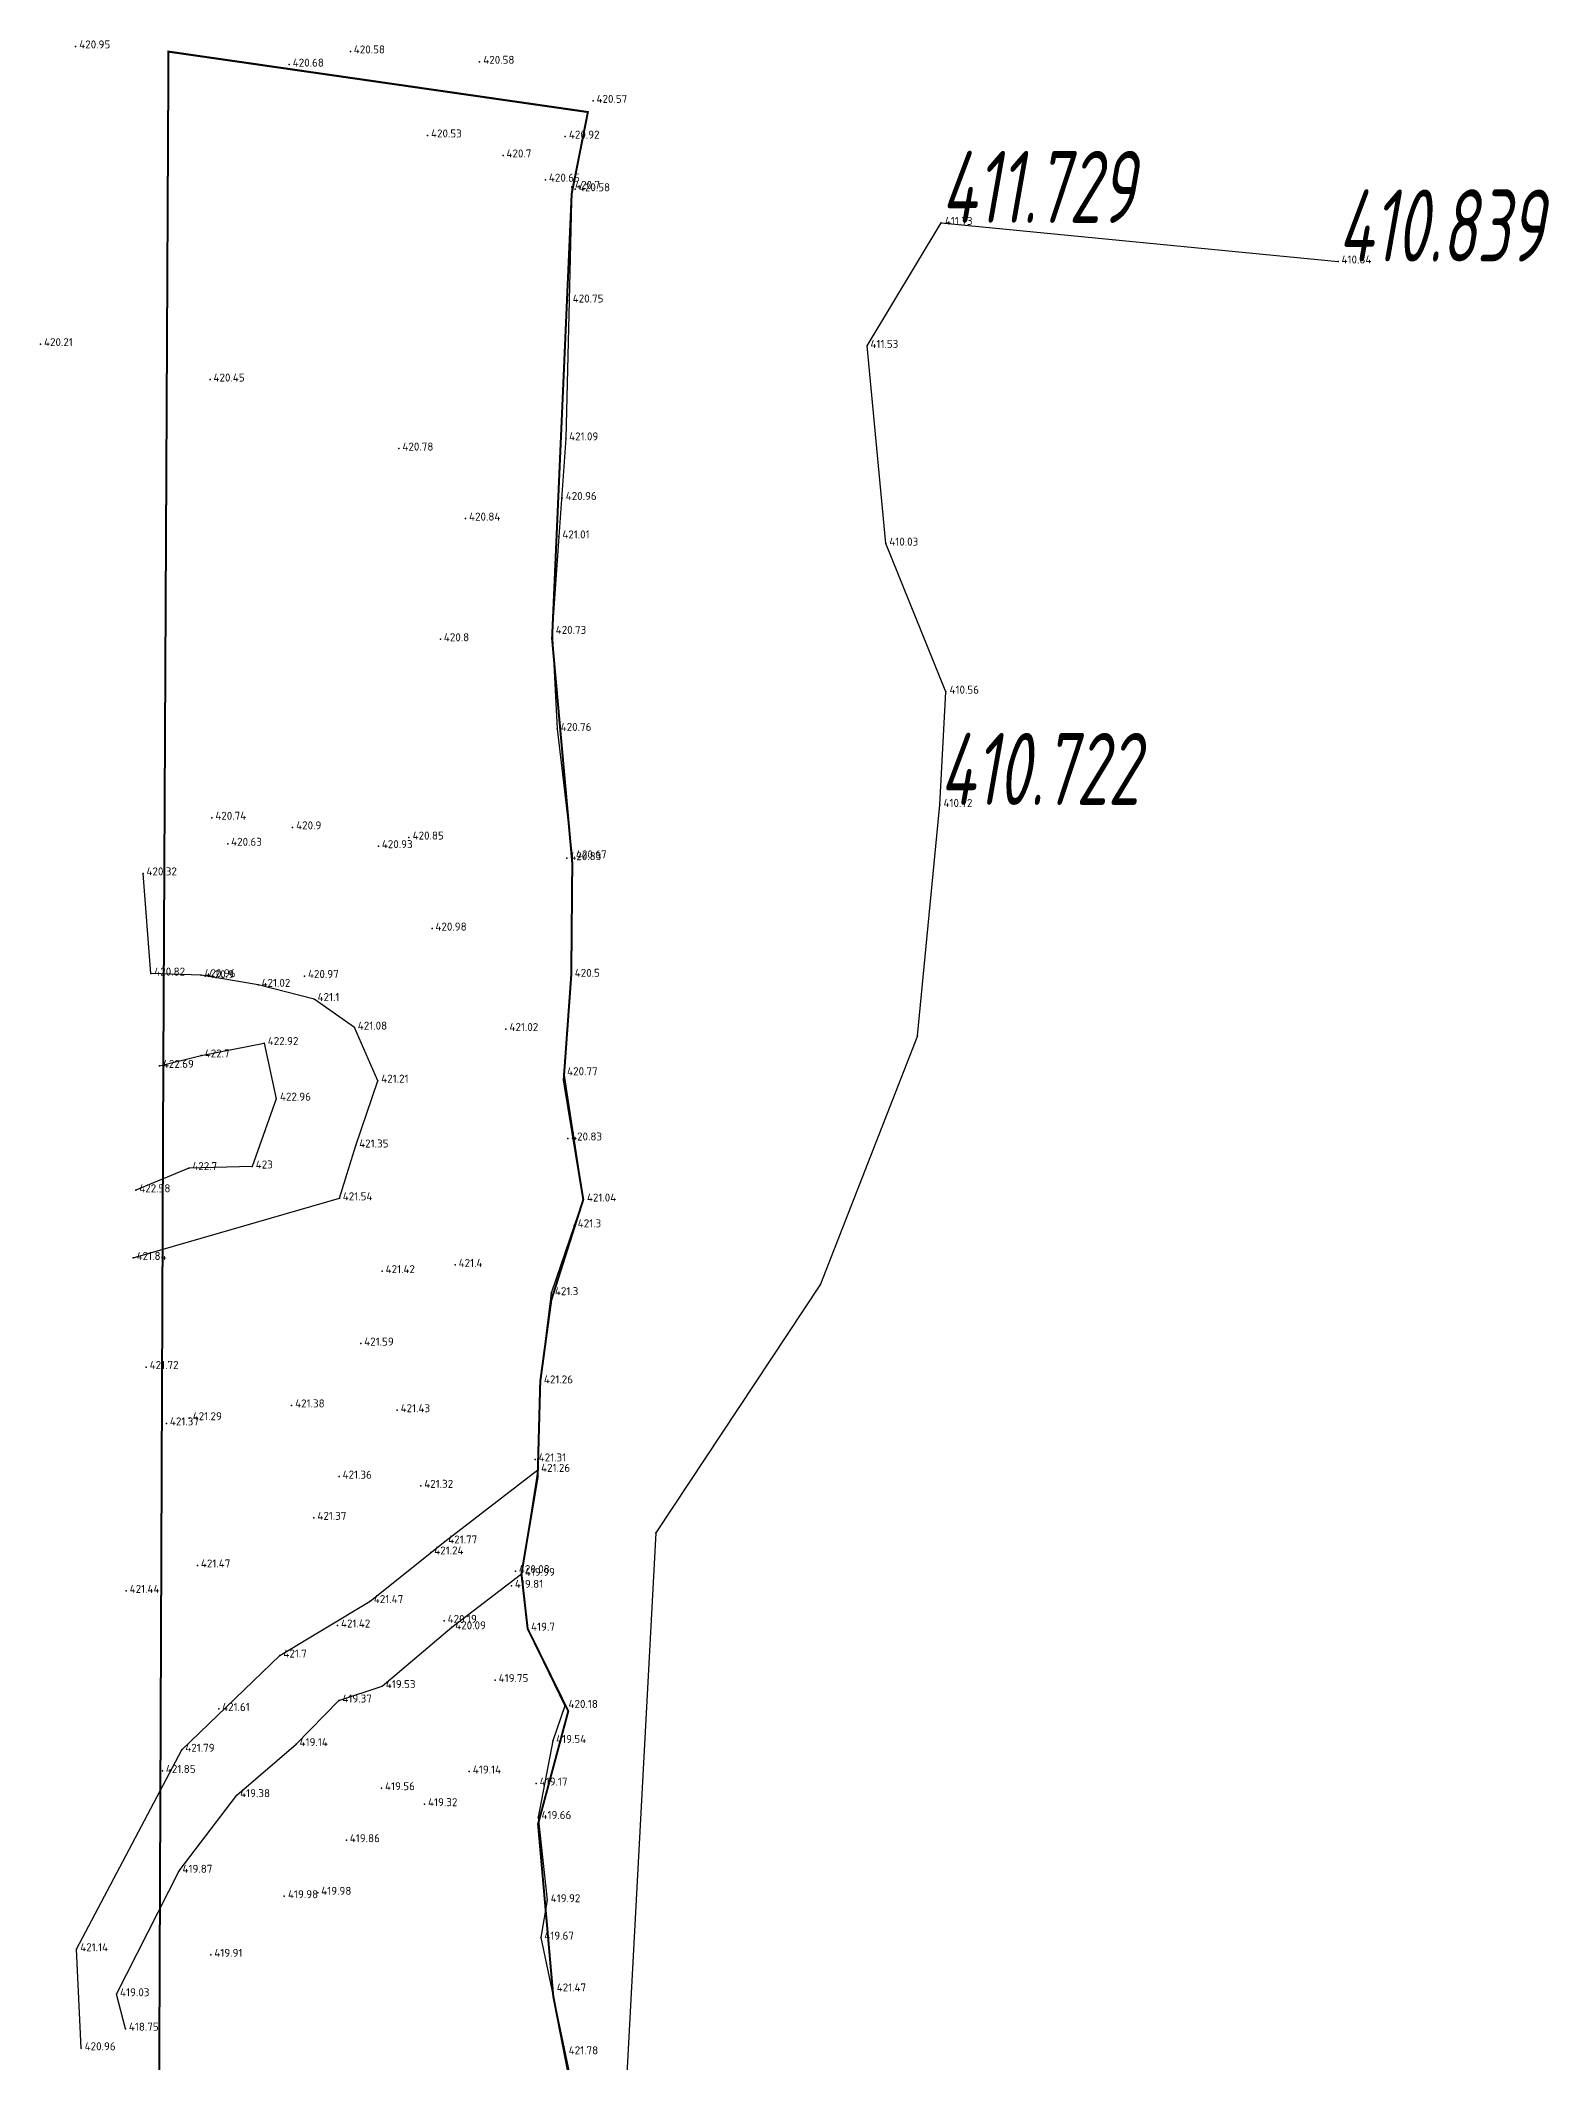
# Model space of a CAD drawing. Header units: millimetres. Extents: x 1183 to 1267, y 256 to 443.
# Drawn here: x 1184.2 to 1259.6, y 341.9 to 442.9 of the extents above; entities that cross this region are included whole.
import ezdxf

# ---------------------------------------------------------------- set-up
doc = ezdxf.new("R2010")
doc.units = ezdxf.units.MM
for name, color, linetype in [('блок 66 вар 2', 7, 'Continuous'), ('Горизонт +410', 7, 'Continuous'), ('Отвал вскрышных пород', 7, 'Continuous'), ('Отметка', 7, 'Continuous')]:
    doc.layers.add(name, color=color, linetype=linetype)
doc.styles.add('eskd', font='ESKD1.shx', dxfattribs={"width": 1.2, "oblique": 15})
doc.styles.add('СПДС', font='isocpeur.ttf')

msp = doc.modelspace()

# ---------------------------------------------------------------- linework, layer by layer
at = {"layer": 'блок 66 вар 2', "color": 1, "linetype": 'ByBlock', "const_width": 0.1, "elevation": 419.85}
msp.add_lwpolyline([(1190.13, 339.2), (1190.34, 391.05), (1190.6, 442.36), (1211.56, 439.34), (1210.75, 435.26), (1209.77, 413.02), (1210.78, 401.8), (1210.73, 396.22), (1210.35, 390.96), (1211.33, 384.99), (1209.73, 379.96), (1209.18, 375.9), (1209.05, 371.13), (1208.24, 366.28), (1208.55, 363.54), (1210.58, 359.42), (1209.07, 353.78), (1209.83, 345.17), (1210.92, 339.59)], dxfattribs=at)
at = {"layer": 'Горизонт +410'}
for points in [[(1210.75, 435.6, 420.7), (1210.63, 429.92, 420.75), (1210.45, 423.03, 421.09), (1210.11, 418.13, 421.01), (1209.77, 413.36, 420.73), (1210.03, 408.51, 420.76), (1210.78, 402.14, 420.67), (1210.73, 396.22, 420.5), (1210.35, 391.3, 420.77), (1211.33, 384.99, 421.04), (1209.73, 380.31, 421.3), (1209.18, 375.9, 421.26), (1209.05, 371.48, 421.26), (1208.24, 366.28, 419.99), (1208.55, 363.54, 419.7), (1210.41, 359.68, 420.18), (1209.8, 357.93, 419.54), (1209.07, 354.13, 419.66), (1209.53, 349.97, 419.92), (1209.21, 348.1, 419.67), (1210.92, 339.94, 420.29)], [(1228.03, 393.17, 410.4), (1229.15, 404.71, 410.72), (1229.45, 410.37, 410.56), (1226.45, 417.77, 410.03), (1225.51, 427.65, 411.53), (1229.22, 433.8, 411.73)], [(1229.22, 433.8, 411.73), (1249.05, 431.87, 410.84)], [(1199.14, 385.05, 421.54), (1199.96, 387.69, 421.35), (1201.06, 390.93, 421.21), (1199.89, 393.58, 421.08), (1197.88, 395.01, 421.1), (1195.08, 395.72, 421.02), (1192.23, 396.2, 420.96), (1189.72, 396.28, 420.82), (1189.33, 401.29, 420.32)], [(1190.15, 391.67, 422.69), (1192.24, 392.19, 422.7), (1195.38, 392.81, 422.92), (1195.99, 390.03, 422.96), (1194.78, 386.64, 423), (1191.62, 386.56, 422.7), (1188.97, 385.45, 422.57)], [(1204.41, 367.9, 421.77), (1209.05, 371.48, 421.26)], [(1191.27, 357.49, 421.79), (1196.16, 362.2, 421.7), (1200.68, 364.92, 421.47), (1204.41, 367.9, 421.77)], [(1188.45, 343.55, 418.75), (1188.01, 345.27, 419.03), (1191.13, 351.44, 419.87), (1194.01, 355.22, 419.38), (1196.98, 357.77, 419.14), (1199.12, 359.95, 419.37), (1201.28, 360.67, 419.53), (1204.76, 363.61, 420.09), (1208.24, 366.28, 419.99)], [(1186.01, 347.52, 421.14), (1191.27, 357.49, 421.79)], [(1186.24, 342.57, 420.96), (1186.01, 347.52, 421.14)]]:
    msp.add_polyline3d(points, dxfattribs=at)
at = {"layer": 'Горизонт +410', "color": 7}
msp.add_polyline3d([(1228.03, 393.17, 410.4), (1223.18, 380.76, 410.51), (1214.96, 368.33, 411.46), (1213.17, 335.07, 411.95), (1229.41, 333.66, 410.92)], dxfattribs=at)
for p in [(1228.03, 393.17, 410.4), (1223.18, 380.76, 410.51), (1214.96, 368.33, 411.46)]:
    msp.add_point(p, dxfattribs=at)
at = {"layer": 'Отвал вскрышных пород'}
msp.add_polyline3d([(1188.83, 382.07, 421.84), (1199.14, 385.05, 421.54)], dxfattribs=at)
at = {"layer": 'Отметка', "color": 1}
for p in [(1185.96, 442.62, 420.95), (1196.64, 441.71, 420.68), (1199.69, 442.37, 420.58), (1206.15, 441.85, 420.58), (1211.82, 439.9, 420.57), (1203.55, 438.17, 420.53), (1210.43, 438.11, 420.92), (1207.32, 437.17, 420.7), (1209.44, 435.96, 420.65), (1210.75, 435.6, 420.7), (1210.93, 435.48, 420.58), (1229.22, 433.8, 411.73), (1249.05, 431.87, 410.84), (1210.63, 429.92, 420.75), (1184.2, 427.74, 420.21), (1225.51, 427.65, 411.53), (1192.68, 425.97, 420.45), (1202.11, 422.52, 420.78), (1210.45, 423.03, 421.09), (1210.28, 420.05, 420.96), (1205.45, 419.02, 420.84), (1210.11, 418.13, 421.01), (1226.45, 417.77, 410.03), (1209.77, 413.36, 420.73), (1204.19, 412.99, 420.8), (1229.45, 410.37, 410.56), (1210.03, 408.51, 420.76), (1229.15, 404.71, 410.72), (1192.77, 404.07, 420.74), (1196.8, 403.59, 420.9), (1193.56, 402.77, 420.63), (1201.09, 402.65, 420.93), (1202.62, 403.08, 420.85), (1189.33, 401.29, 420.32), (1210.51, 402.05, 420.83), (1210.78, 402.14, 420.67), (1203.77, 398.53, 420.98), (1189.72, 396.28, 420.82), (1192.23, 396.2, 420.96), (1197.4, 396.16, 420.97), (1210.73, 396.22, 420.5), (1192.44, 396.15, 420.9), (1195.08, 395.72, 421.02), (1197.88, 395.01, 421.1), (1199.89, 393.58, 421.08), (1207.46, 393.51, 421.02), (1192.24, 392.19, 422.7), (1195.38, 392.81, 422.92), (1190.15, 391.67, 422.69), (1210.35, 391.3, 420.77), (1201.06, 390.93, 421.21), (1195.99, 390.03, 422.96), (1199.96, 387.69, 421.35), (1210.55, 388.04, 420.83), (1191.62, 386.56, 422.7), (1194.78, 386.64, 423), (1188.97, 385.45, 422.57), (1199.14, 385.05, 421.54), (1211.33, 384.99, 421.04), (1210.87, 383.7, 421.3), (1188.83, 382.07, 421.84), (1201.28, 381.41, 421.42), (1204.93, 381.72, 421.4), (1209.73, 380.31, 421.3), (1200.21, 377.79, 421.59), (1189.49, 376.62, 421.72), (1209.18, 375.9, 421.26), (1191.63, 374.06, 421.29), (1196.75, 374.7, 421.38), (1202.03, 374.46, 421.43), (1190.5, 373.8, 421.37), (1208.92, 372, 421.31), (1199.13, 371.14, 421.36), (1209.05, 371.48, 421.26), (1203.21, 370.68, 421.32), (1197.87, 369.08, 421.37), (1204.41, 367.9, 421.77), (1203.71, 367.35, 421.24), (1192.05, 366.7, 421.47), (1207.94, 366.42, 420.08), (1208.24, 366.28, 419.99), (1188.49, 365.43, 421.44), (1200.68, 364.92, 421.47), (1207.74, 365.68, 419.81), (1204.38, 363.93, 420.19), (1199.05, 363.7, 421.42), (1204.76, 363.61, 420.09), (1208.55, 363.54, 419.7), (1196.16, 362.2, 421.7), (1206.93, 360.97, 419.75), (1199.12, 359.95, 419.37), (1201.28, 360.67, 419.53), (1193.11, 359.53, 421.61), (1210.41, 359.68, 420.18), (1196.98, 357.77, 419.14), (1209.8, 357.93, 419.54), (1191.27, 357.49, 421.79), (1190.3, 356.43, 421.85), (1205.63, 356.4, 419.14), (1208.98, 355.8, 419.17), (1194.01, 355.22, 419.38), (1201.25, 355.57, 419.56), (1203.4, 354.77, 419.32), (1209.07, 354.13, 419.66), (1199.49, 352.97, 419.86), (1191.13, 351.44, 419.87), (1196.39, 350.17, 419.98), (1198.06, 350.34, 419.98), (1209.53, 349.97, 419.92), (1209.21, 348.1, 419.67), (1186.01, 347.52, 421.14), (1192.72, 347.24, 419.91), (1188.01, 345.27, 419.03), (1188.45, 343.55, 418.75), (1186.24, 342.57, 420.96)]:
    msp.add_point(p, dxfattribs=at)

# ---------------------------------------------------------------- texts
at = {"layer": 'Горизонт +410', "style": 'eskd', "oblique": 10, "width": 0.8}
for s, p in [('411.729', (1229.22, 433.8, 411.73)), ('410.839', (1249.05, 431.87, 410.84)), ('410.722', (1229.15, 404.71, 410.72))]:
    msp.add_text(s, height=3.6, dxfattribs=at).set_placement(p)
at = {"layer": 'Отметка', "color": 7, "style": 'СПДС'}
for s, p in [('420.95', (1186.14, 442.52, 420.95)), ('420.58', (1199.86, 442.27, 420.58)), ('420.68', (1196.81, 441.61, 420.68)), ('420.58', (1206.33, 441.75, 420.58)), ('420.57', (1211.99, 439.8, 420.57)), ('420.53', (1203.72, 438.07, 420.53)), ('420.92', (1210.61, 438.01, 420.92)), ('420.7', (1207.49, 437.07, 420.7)), ('420.65', (1209.61, 435.86, 420.65)), ('420.7', (1210.92, 435.5, 420.7)), ('420.58', (1211.11, 435.38, 420.58)), ('411.73', (1229.4, 433.7, 411.73)), ('410.84', (1249.22, 431.77, 410.84)), ('420.75', (1210.8, 429.82, 420.75)), ('420.21', (1184.38, 427.64, 420.21)), ('411.53', (1225.68, 427.55, 411.53)), ('420.45', (1192.85, 425.87, 420.45)), ('420.78', (1202.29, 422.42, 420.78)), ('421.09', (1210.62, 422.93, 421.09)), ('420.96', (1210.45, 419.95, 420.96)), ('420.84', (1205.62, 418.92, 420.84)), ('421.01', (1210.28, 418.03, 421.01)), ('410.03', (1226.62, 417.67, 410.03)), ('420.73', (1209.95, 413.26, 420.73)), ('420.8', (1204.36, 412.89, 420.8)), ('410.56', (1229.63, 410.27, 410.56)), ('420.76', (1210.2, 408.41, 420.76)), ('420.74', (1192.94, 403.97, 420.74)), ('410.72', (1229.33, 404.61, 410.72)), ('420.9', (1196.98, 403.49, 420.9)), ('420.85', (1202.8, 402.98, 420.85)), ('420.63', (1193.73, 402.67, 420.63)), ('420.93', (1201.26, 402.55, 420.93)), ('420.83', (1210.68, 401.95, 420.83)), ('420.67', (1210.96, 402.04, 420.67)), ('420.32', (1189.5, 401.19, 420.32)), ('420.98', (1203.94, 398.43, 420.98)), ('420.82', (1189.89, 396.18, 420.82)), ('420.96', (1192.4, 396.1, 420.96)), ('420.9', (1192.61, 396.05, 420.9)), ('420.97', (1197.57, 396.06, 420.97)), ('420.5', (1210.9, 396.12, 420.5)), ('421.02', (1195.25, 395.62, 421.02)), ('421.1', (1198.05, 394.91, 421.1)), ('421.08', (1200.06, 393.48, 421.08)), ('421.02', (1207.64, 393.41, 421.02)), ('422.7', (1192.41, 392.09, 422.7)), ('422.92', (1195.56, 392.71, 422.92)), ('422.69', (1190.32, 391.57, 422.69)), ('421.21', (1201.23, 390.83, 421.21)), ('420.77', (1210.52, 391.2, 420.77)), ('422.96', (1196.17, 389.93, 422.96)), ('420.83', (1210.72, 387.94, 420.83)), ('421.35', (1200.13, 387.59, 421.35)), ('422.7', (1191.79, 386.46, 422.7)), ('423', (1194.96, 386.54, 423)), ('422.58', (1189.14, 385.35, 422.57)), ('421.54', (1199.31, 384.95, 421.54)), ('421.04', (1211.51, 384.89, 421.04)), ('421.3', (1211.05, 383.6, 421.3)), ('421.84', (1189.01, 381.97, 421.84)), ('421.4', (1205.1, 381.62, 421.4)), ('421.42', (1201.45, 381.31, 421.42)), ('421.3', (1209.91, 380.21, 421.3)), ('421.59', (1200.38, 377.69, 421.59)), ('421.72', (1189.66, 376.52, 421.72)), ('421.26', (1209.36, 375.8, 421.26)), ('421.38', (1196.93, 374.6, 421.38)), ('421.37', (1190.67, 373.7, 421.37)), ('421.29', (1191.81, 373.96, 421.29)), ('421.43', (1202.2, 374.36, 421.43)), ('421.31', (1209.1, 371.9, 421.31)), ('421.36', (1199.3, 371.04, 421.36)), ('421.32', (1203.38, 370.58, 421.32)), ('421.26', (1209.22, 371.38, 421.26)), ('421.37', (1198.04, 368.98, 421.37)), ('421.77', (1204.58, 367.8, 421.77)), ('421.47', (1192.22, 366.6, 421.47)), ('421.24', (1203.88, 367.25, 421.24)), ('419.81', (1207.91, 365.58, 419.81)), ('420.08', (1208.11, 366.32, 420.08)), ('419.99', (1208.41, 366.18, 419.99)), ('421.44', (1188.66, 365.33, 421.44)), ('421.47', (1200.86, 364.82, 421.47)), ('421.42', (1199.22, 363.6, 421.42)), ('420.19', (1204.55, 363.83, 420.19)), ('420.09', (1204.93, 363.51, 420.09)), ('419.7', (1208.72, 363.44, 419.7)), ('421.7', (1196.34, 362.1, 421.7)), ('419.53', (1201.46, 360.57, 419.53)), ('419.75', (1207.1, 360.87, 419.75)), ('421.61', (1193.28, 359.43, 421.61)), ('419.37', (1199.29, 359.85, 419.37)), ('420.18', (1210.59, 359.58, 420.18)), ('421.79', (1191.44, 357.39, 421.79)), ('419.14', (1197.15, 357.67, 419.14)), ('419.54', (1209.97, 357.83, 419.54)), ('421.85', (1190.47, 356.33, 421.85)), ('419.56', (1201.42, 355.47, 419.56)), ('419.14', (1205.81, 356.3, 419.14)), ('419.17', (1209.15, 355.7, 419.17)), ('419.38', (1194.18, 355.12, 419.38)), ('419.32', (1203.57, 354.67, 419.32)), ('419.66', (1209.24, 354.03, 419.66)), ('419.86', (1199.66, 352.87, 419.86)), ('419.87', (1191.3, 351.34, 419.87)), ('419.98', (1196.57, 350.07, 419.98)), ('419.98', (1198.23, 350.24, 419.98)), ('419.92', (1209.7, 349.87, 419.92)), ('421.14', (1186.19, 347.42, 421.14)), ('419.67', (1209.38, 348, 419.67)), ('419.91', (1192.89, 347.14, 419.91)), ('421.47', (1210, 345.41, 421.47)), ('419.03', (1188.18, 345.17, 419.03)), ('418.75', (1188.62, 343.45, 418.75)), ('420.96', (1186.41, 342.47, 420.96)), ('421.78', (1210.6, 342.27, 421.78))]:
    msp.add_text(s, height=0.4, dxfattribs=at).set_placement(p)

doc.saveas('drawing.dxf')
